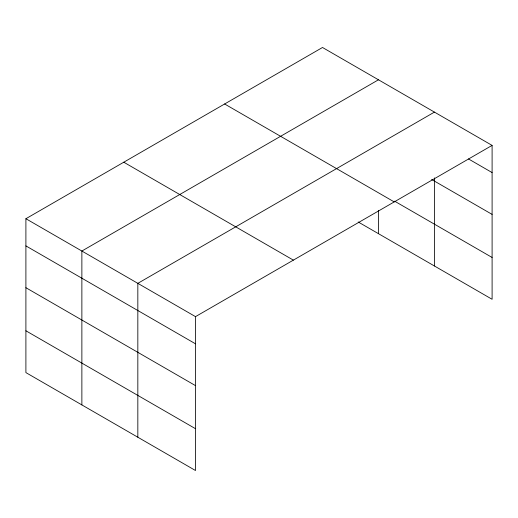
<?xml version="1.0" encoding="UTF-8"?>
<svg xmlns="http://www.w3.org/2000/svg" width="518" height="518" viewBox="0 0 518 518"><rect width="100%" height="100%" fill="white"/><g stroke="black" fill="none" stroke-linecap="round" stroke-linejoin="round"><path stroke-width="0.78" d="M492.1 145.396L322.5 47.481L25.9 218.719L25.9 372.604L195.5 470.519L195.5 316.64L492.1 145.396L492.1 299.281L358.178 221.963M434.434 177.875L434.434 265.987M378.47 79.791L81.87 251.036L81.87 404.914M434.434 112.108L137.833 283.346L137.833 437.224M468.479 158.935L492.1 172.572M431.636 179.481L492.1 214.387M394.561 201.152L492.1 257.465M224.624 103.988L394.224 201.91M123.776 162.212L293.376 260.127M25.9 218.719L195.5 316.64M25.9 245.895L195.5 343.816M25.9 287.71L195.5 385.625M25.9 330.788L195.5 428.703M378.47 210.353L378.47 233.676"/></g></svg>
